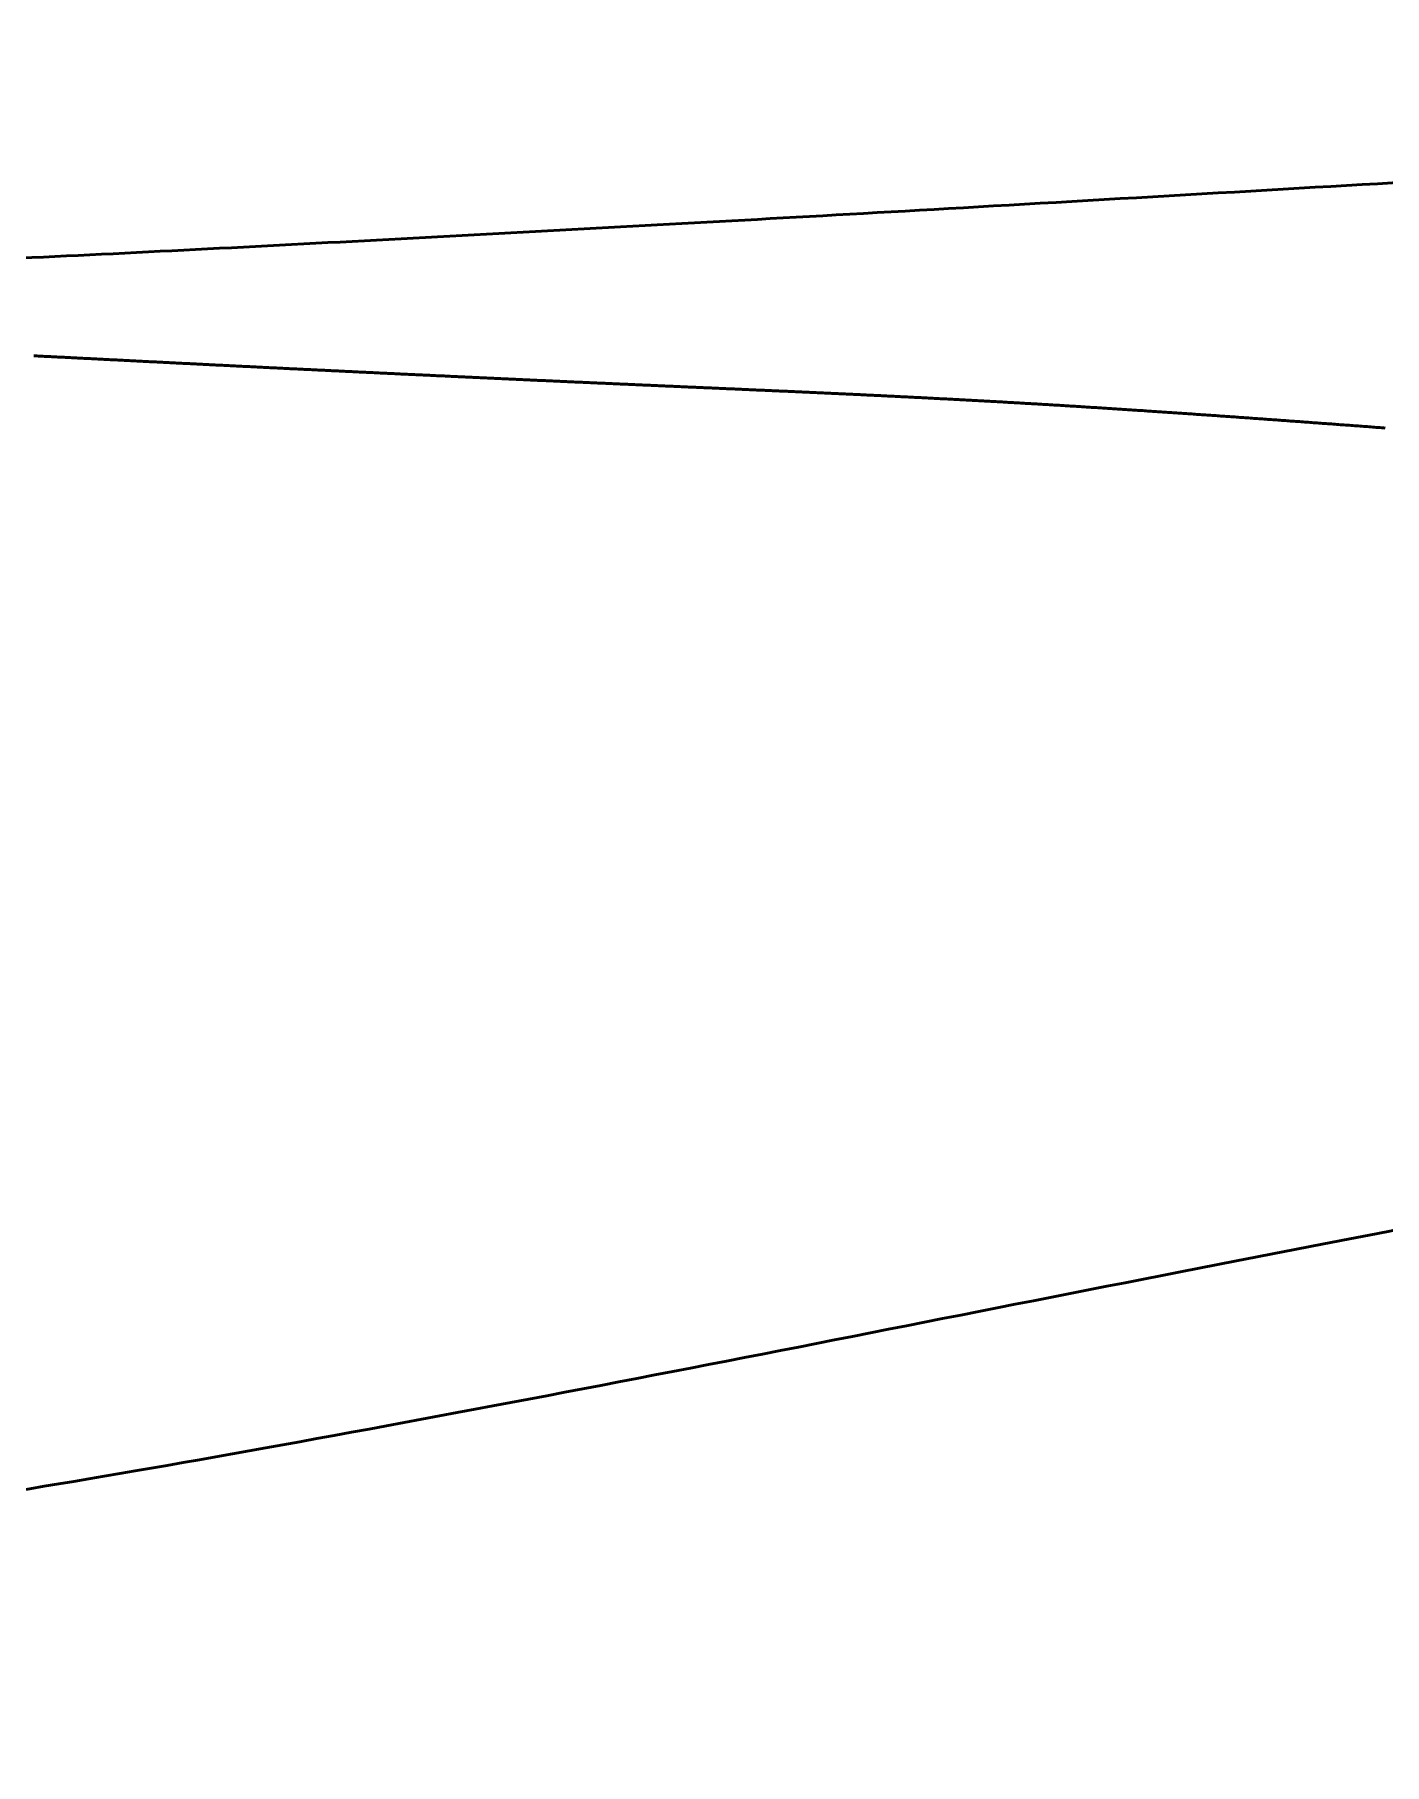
# Model space of a CAD drawing. Header units: millimetres. Extents: x -237 to 1000, y -57 to 526.
# Drawn here: x 287.5 to 341.6, y 19.6 to 89 of the extents above; entities that cross this region are included whole.
import ezdxf

# ---------------------------------------------------------------- set-up
doc = ezdxf.new("R2010")
doc.units = ezdxf.units.MM
doc.layers.add('Rez', color=30, linetype='Continuous', lineweight=50, true_color=0xff7f00)

# ---------------------------------------------------------------- blocks, each defined once
blk = doc.blocks.new('Bok')
at = {"layer": 'Rez'}
blk.add_open_spline([(201.554, 24), (216.628, 23.827), (233.191, 23.5), (250, 23), (267.266, 22.387), (281.734, 21.7), (297.61, 20.849), (313, 20), (336.366, 18.623), (348, 18), (366.513, 16.79), (384.516, 15.709), (436, 13)], degree=3, dxfattribs=at)
blk = doc.blocks.new('Stranica')
at = {"layer": 'Rez'}
for p, q in [((-330.582, -24.425), (-330.655, -24.419)), ((-330.51, -24.43), (-330.582, -24.425)), ((-330.437, -24.435), (-330.51, -24.43)), ((-330.365, -24.441), (-330.437, -24.435)), ((-330.293, -24.446), (-330.365, -24.441)), ((-330.22, -24.452), (-330.293, -24.446)), ((-330.148, -24.457), (-330.22, -24.452)), ((-330.076, -24.462), (-330.148, -24.457)), ((-330.003, -24.468), (-330.076, -24.462)), ((-329.931, -24.473), (-330.003, -24.468)), ((-329.859, -24.479), (-329.931, -24.473)), ((-329.787, -24.484), (-329.859, -24.479)), ((-329.715, -24.489), (-329.787, -24.484)), ((-329.643, -24.495), (-329.715, -24.489)), ((-329.57, -24.5), (-329.643, -24.495)), ((-329.498, -24.505), (-329.57, -24.5)), ((-329.426, -24.511), (-329.498, -24.505)), ((-329.354, -24.516), (-329.426, -24.511)), ((-329.282, -24.521), (-329.354, -24.516)), ((-329.211, -24.527), (-329.282, -24.521)), ((-329.139, -24.532), (-329.211, -24.527)), ((-329.067, -24.537), (-329.139, -24.532)), ((-328.995, -24.543), (-329.067, -24.537)), ((-328.923, -24.548), (-328.995, -24.543)), ((-328.852, -24.553), (-328.923, -24.548)), ((-328.78, -24.559), (-328.852, -24.553)), ((-328.708, -24.564), (-328.78, -24.559)), ((-328.637, -24.569), (-328.708, -24.564)), ((-328.565, -24.575), (-328.637, -24.569)), ((-328.493, -24.58), (-328.565, -24.575)), ((-328.422, -24.585), (-328.493, -24.58)), ((-328.35, -24.59), (-328.422, -24.585)), ((-328.279, -24.596), (-328.35, -24.59)), ((-328.207, -24.601), (-328.279, -24.596)), ((-328.136, -24.606), (-328.207, -24.601)), ((-328.065, -24.611), (-328.136, -24.606)), ((-327.993, -24.617), (-328.065, -24.611)), ((-327.922, -24.622), (-327.993, -24.617)), ((-327.851, -24.627), (-327.922, -24.622)), ((-327.779, -24.632), (-327.851, -24.627)), ((-327.708, -24.638), (-327.779, -24.632)), ((-327.637, -24.643), (-327.708, -24.638)), ((-327.566, -24.648), (-327.637, -24.643)), ((-327.495, -24.653), (-327.566, -24.648)), ((-327.424, -24.658), (-327.495, -24.653)), ((-327.353, -24.664), (-327.424, -24.658)), ((-327.282, -24.669), (-327.353, -24.664)), ((-327.211, -24.674), (-327.282, -24.669)), ((-327.14, -24.679), (-327.211, -24.674)), ((-327.069, -24.684), (-327.14, -24.679)), ((-326.998, -24.689), (-327.069, -24.684)), ((-326.927, -24.695), (-326.998, -24.689)), ((-326.857, -24.7), (-326.927, -24.695)), ((-326.786, -24.705), (-326.857, -24.7)), ((-326.715, -24.71), (-326.786, -24.705)), ((-326.645, -24.715), (-326.715, -24.71)), ((-326.574, -24.72), (-326.645, -24.715)), ((-326.503, -24.725), (-326.574, -24.72)), ((-326.433, -24.73), (-326.503, -24.725)), ((-326.362, -24.736), (-326.433, -24.73)), ((-326.292, -24.741), (-326.362, -24.736)), ((-326.221, -24.746), (-326.292, -24.741)), ((-326.151, -24.751), (-326.221, -24.746)), ((-326.081, -24.756), (-326.151, -24.751)), ((-326.01, -24.761), (-326.081, -24.756)), ((-325.94, -24.766), (-326.01, -24.761)), ((-325.87, -24.771), (-325.94, -24.766)), ((-325.8, -24.776), (-325.87, -24.771)), ((-325.73, -24.781), (-325.8, -24.776)), ((-325.659, -24.786), (-325.73, -24.781)), ((-325.589, -24.791), (-325.659, -24.786)), ((-325.519, -24.796), (-325.589, -24.791)), ((-325.449, -24.801), (-325.519, -24.796)), ((-325.379, -24.806), (-325.449, -24.801)), ((-325.309, -24.811), (-325.379, -24.806)), ((-325.239, -24.816), (-325.309, -24.811)), ((-325.17, -24.821), (-325.239, -24.816)), ((-325.1, -24.826), (-325.17, -24.821)), ((-325.03, -24.831), (-325.1, -24.826)), ((-324.96, -24.836), (-325.03, -24.831)), ((-324.891, -24.841), (-324.96, -24.836)), ((-324.821, -24.846), (-324.891, -24.841)), ((-324.751, -24.851), (-324.821, -24.846)), ((-324.682, -24.856), (-324.751, -24.851)), ((-324.612, -24.861), (-324.682, -24.856)), ((-324.543, -24.866), (-324.612, -24.861)), ((-324.473, -24.871), (-324.543, -24.866)), ((-324.404, -24.876), (-324.473, -24.871)), ((-324.335, -24.881), (-324.404, -24.876)), ((-324.265, -24.885), (-324.335, -24.881)), ((-324.196, -24.89), (-324.265, -24.885)), ((-324.127, -24.895), (-324.196, -24.89)), ((-324.058, -24.9), (-324.127, -24.895)), ((-323.988, -24.905), (-324.058, -24.9)), ((-323.919, -24.91), (-323.988, -24.905)), ((-323.85, -24.915), (-323.919, -24.91)), ((-323.781, -24.919), (-323.85, -24.915)), ((-323.712, -24.924), (-323.781, -24.919)), ((-323.643, -24.929), (-323.712, -24.924)), ((-323.574, -24.934), (-323.643, -24.929)), ((-323.506, -24.939), (-323.574, -24.934)), ((-323.437, -24.944), (-323.506, -24.939)), ((-323.368, -24.948), (-323.437, -24.944)), ((-323.299, -24.953), (-323.368, -24.948)), ((-323.231, -24.958), (-323.299, -24.953)), ((-323.162, -24.963), (-323.231, -24.958)), ((-323.093, -24.967), (-323.162, -24.963)), ((-323.025, -24.972), (-323.093, -24.967)), ((-322.956, -24.977), (-323.025, -24.972)), ((-322.888, -24.982), (-322.956, -24.977)), ((-322.819, -24.986), (-322.888, -24.982)), ((-322.751, -24.991), (-322.819, -24.986)), ((-322.683, -24.996), (-322.751, -24.991)), ((-322.614, -25), (-322.683, -24.996)), ((-322.546, -25.005), (-322.614, -25)), ((-322.478, -25.01), (-322.546, -25.005)), ((-322.41, -25.014), (-322.478, -25.01)), ((-322.342, -25.019), (-322.41, -25.014)), ((-322.274, -25.024), (-322.342, -25.019)), ((-322.206, -25.028), (-322.274, -25.024)), ((-322.138, -25.033), (-322.206, -25.028)), ((-322.07, -25.038), (-322.138, -25.033)), ((-322.002, -25.042), (-322.07, -25.038)), ((-321.934, -25.047), (-322.002, -25.042)), ((-321.866, -25.051), (-321.934, -25.047)), ((-321.798, -25.056), (-321.866, -25.051)), ((-321.731, -25.061), (-321.798, -25.056)), ((-321.663, -25.065), (-321.731, -25.061)), ((-321.596, -25.07), (-321.663, -25.065)), ((-321.528, -25.074), (-321.596, -25.07)), ((-321.46, -25.079), (-321.528, -25.074)), ((-321.393, -25.083), (-321.46, -25.079)), ((-321.326, -25.088), (-321.393, -25.083)), ((-321.258, -25.092), (-321.326, -25.088)), ((-321.191, -25.097), (-321.258, -25.092)), ((-321.124, -25.101), (-321.191, -25.097)), ((-321.056, -25.106), (-321.124, -25.101)), ((-320.989, -25.11), (-321.056, -25.106)), ((-320.922, -25.115), (-320.989, -25.11)), ((-320.855, -25.119), (-320.922, -25.115)), ((-320.788, -25.124), (-320.855, -25.119)), ((-320.721, -25.128), (-320.788, -25.124)), ((-320.654, -25.133), (-320.721, -25.128)), ((-320.587, -25.137), (-320.654, -25.133)), ((-320.52, -25.141), (-320.587, -25.137)), ((-320.453, -25.146), (-320.52, -25.141)), ((-320.387, -25.15), (-320.453, -25.146)), ((-320.32, -25.155), (-320.387, -25.15)), ((-320.253, -25.159), (-320.32, -25.155)), ((-320.187, -25.163), (-320.253, -25.159)), ((-320.12, -25.168), (-320.187, -25.163)), ((-320.054, -25.172), (-320.12, -25.168)), ((-319.987, -25.176), (-320.054, -25.172)), ((-319.921, -25.181), (-319.987, -25.176)), ((-319.854, -25.185), (-319.921, -25.181)), ((-319.788, -25.189), (-319.854, -25.185)), ((-319.722, -25.193), (-319.788, -25.189)), ((-319.656, -25.198), (-319.722, -25.193)), ((-319.59, -25.202), (-319.656, -25.198)), ((-319.523, -25.206), (-319.59, -25.202)), ((-319.457, -25.211), (-319.523, -25.206)), ((-319.391, -25.215), (-319.457, -25.211)), ((-319.325, -25.219), (-319.391, -25.215)), ((-319.26, -25.223), (-319.325, -25.219)), ((-319.194, -25.227), (-319.26, -25.223)), ((-319.128, -25.232), (-319.194, -25.227)), ((-319.062, -25.236), (-319.128, -25.232)), ((-318.996, -25.24), (-319.062, -25.236)), ((-318.931, -25.244), (-318.996, -25.24)), ((-318.865, -25.248), (-318.931, -25.244)), ((-318.8, -25.252), (-318.865, -25.248)), ((-318.734, -25.256), (-318.8, -25.252)), ((-318.669, -25.261), (-318.734, -25.256)), ((-318.603, -25.265), (-318.669, -25.261)), ((-318.538, -25.269), (-318.603, -25.265)), ((-318.473, -25.273), (-318.538, -25.269)), ((-318.408, -25.277), (-318.473, -25.273)), ((-318.342, -25.281), (-318.408, -25.277)), ((-318.277, -25.285), (-318.342, -25.281)), ((-318.212, -25.289), (-318.277, -25.285)), ((-318.147, -25.293), (-318.212, -25.289)), ((-318.082, -25.297), (-318.147, -25.293)), ((-318.017, -25.301), (-318.082, -25.297)), ((-317.952, -25.305), (-318.017, -25.301)), ((-317.888, -25.309), (-317.952, -25.305)), ((-317.823, -25.313), (-317.888, -25.309)), ((-317.758, -25.317), (-317.823, -25.313)), ((-317.693, -25.321), (-317.758, -25.317)), ((-317.629, -25.325), (-317.693, -25.321)), ((-317.564, -25.329), (-317.629, -25.325)), ((-317.5, -25.333), (-317.564, -25.329)), ((-317.435, -25.337), (-317.5, -25.333)), ((-317.371, -25.341), (-317.435, -25.337)), ((-317.307, -25.344), (-317.371, -25.341)), ((-317.243, -25.348), (-317.307, -25.344)), ((-317.178, -25.352), (-317.243, -25.348)), ((-317.114, -25.356), (-317.178, -25.352)), ((-317.05, -25.36), (-317.114, -25.356)), ((-316.986, -25.364), (-317.05, -25.36)), ((-316.922, -25.367), (-316.986, -25.364)), ((-316.858, -25.371), (-316.922, -25.367)), ((-316.794, -25.375), (-316.858, -25.371)), ((-316.73, -25.379), (-316.794, -25.375)), ((-316.667, -25.383), (-316.73, -25.379)), ((-316.603, -25.386), (-316.667, -25.383)), ((-316.539, -25.39), (-316.603, -25.386)), ((-316.475, -25.394), (-316.539, -25.39)), ((-316.412, -25.398), (-316.475, -25.394)), ((-316.348, -25.401), (-316.412, -25.398)), ((-316.285, -25.405), (-316.348, -25.401)), ((-316.221, -25.409), (-316.285, -25.405)), ((-316.158, -25.412), (-316.221, -25.409)), ((-316.095, -25.416), (-316.158, -25.412)), ((-316.031, -25.42), (-316.095, -25.416)), ((-315.968, -25.423), (-316.031, -25.42)), ((-315.905, -25.427), (-315.968, -25.423)), ((-315.842, -25.431), (-315.905, -25.427)), ((-315.779, -25.434), (-315.842, -25.431)), ((-315.716, -25.438), (-315.779, -25.434)), ((-315.653, -25.441), (-315.716, -25.438)), ((-315.59, -25.445), (-315.653, -25.441)), ((-315.527, -25.448), (-315.59, -25.445)), ((-315.464, -25.452), (-315.527, -25.448)), ((-315.401, -25.456), (-315.464, -25.452)), ((-315.339, -25.459), (-315.401, -25.456)), ((-315.276, -25.463), (-315.339, -25.459)), ((-315.213, -25.466), (-315.276, -25.463)), ((-315.151, -25.47), (-315.213, -25.466)), ((-315.088, -25.473), (-315.151, -25.47)), ((-315.026, -25.477), (-315.088, -25.473)), ((-314.963, -25.48), (-315.026, -25.477)), ((-314.901, -25.484), (-314.963, -25.48)), ((-314.838, -25.487), (-314.901, -25.484)), ((-314.776, -25.491), (-314.838, -25.487)), ((-314.714, -25.494), (-314.776, -25.491)), ((-314.652, -25.497), (-314.714, -25.494)), ((-314.589, -25.501), (-314.652, -25.497)), ((-314.527, -25.504), (-314.589, -25.501)), ((-314.465, -25.508), (-314.527, -25.504)), ((-314.403, -25.511), (-314.465, -25.508)), ((-314.341, -25.515), (-314.403, -25.511)), ((-314.279, -25.518), (-314.341, -25.515)), ((-314.217, -25.521), (-314.279, -25.518)), ((-314.155, -25.525), (-314.217, -25.521)), ((-314.094, -25.528), (-314.155, -25.525)), ((-314.032, -25.531), (-314.094, -25.528)), ((-313.97, -25.535), (-314.032, -25.531)), ((-313.908, -25.538), (-313.97, -25.535)), ((-313.847, -25.541), (-313.908, -25.538)), ((-313.785, -25.545), (-313.847, -25.541)), ((-313.724, -25.548), (-313.785, -25.545)), ((-313.662, -25.551), (-313.724, -25.548)), ((-313.601, -25.554), (-313.662, -25.551)), ((-313.539, -25.558), (-313.601, -25.554)), ((-313.478, -25.561), (-313.539, -25.558)), ((-313.416, -25.564), (-313.478, -25.561)), ((-313.355, -25.567), (-313.416, -25.564)), ((-313.294, -25.571), (-313.355, -25.567)), ((-313.233, -25.574), (-313.294, -25.571)), ((-313.172, -25.577), (-313.233, -25.574)), ((-313.11, -25.58), (-313.172, -25.577)), ((-313.049, -25.584), (-313.11, -25.58)), ((-312.988, -25.587), (-313.049, -25.584)), ((-312.927, -25.59), (-312.988, -25.587)), ((-312.866, -25.593), (-312.927, -25.59)), ((-312.805, -25.596), (-312.866, -25.593)), ((-312.744, -25.599), (-312.805, -25.596)), ((-312.684, -25.603), (-312.744, -25.599)), ((-312.623, -25.606), (-312.684, -25.603)), ((-312.562, -25.609), (-312.623, -25.606)), ((-312.501, -25.612), (-312.562, -25.609)), ((-312.44, -25.615), (-312.501, -25.612)), ((-312.38, -25.618), (-312.44, -25.615)), ((-312.319, -25.621), (-312.38, -25.618)), ((-312.259, -25.624), (-312.319, -25.621)), ((-312.198, -25.628), (-312.259, -25.624)), ((-312.138, -25.631), (-312.198, -25.628)), ((-312.077, -25.634), (-312.138, -25.631)), ((-312.017, -25.637), (-312.077, -25.634)), ((-311.956, -25.64), (-312.017, -25.637)), ((-311.896, -25.643), (-311.956, -25.64)), ((-311.836, -25.646), (-311.896, -25.643)), ((-311.775, -25.649), (-311.836, -25.646)), ((-311.715, -25.652), (-311.775, -25.649)), ((-311.655, -25.655), (-311.715, -25.652)), ((-311.595, -25.658), (-311.655, -25.655)), ((-311.534, -25.661), (-311.595, -25.658)), ((-311.474, -25.664), (-311.534, -25.661)), ((-311.414, -25.667), (-311.474, -25.664)), ((-311.354, -25.67), (-311.414, -25.667)), ((-311.294, -25.673), (-311.354, -25.67)), ((-311.234, -25.676), (-311.294, -25.673)), ((-311.174, -25.679), (-311.234, -25.676)), ((-311.114, -25.682), (-311.174, -25.679)), ((-311.055, -25.685), (-311.114, -25.682)), ((-310.995, -25.688), (-311.055, -25.685)), ((-310.935, -25.691), (-310.995, -25.688)), ((-310.875, -25.694), (-310.935, -25.691)), ((-310.815, -25.697), (-310.875, -25.694)), ((-310.756, -25.7), (-310.815, -25.697)), ((-310.696, -25.703), (-310.756, -25.7)), ((-310.636, -25.705), (-310.696, -25.703)), ((-310.577, -25.708), (-310.636, -25.705)), ((-310.517, -25.711), (-310.577, -25.708)), ((-310.458, -25.714), (-310.517, -25.711)), ((-310.398, -25.717), (-310.458, -25.714)), ((-310.339, -25.72), (-310.398, -25.717)), ((-310.279, -25.723), (-310.339, -25.72)), ((-310.22, -25.726), (-310.279, -25.723)), ((-310.161, -25.728), (-310.22, -25.726)), ((-310.101, -25.731), (-310.161, -25.728)), ((-310.042, -25.734), (-310.101, -25.731)), ((-309.983, -25.737), (-310.042, -25.734)), ((-309.923, -25.74), (-309.983, -25.737)), ((-309.864, -25.743), (-309.923, -25.74)), ((-309.805, -25.745), (-309.864, -25.743)), ((-309.746, -25.748), (-309.805, -25.745)), ((-309.687, -25.751), (-309.746, -25.748)), ((-309.628, -25.754), (-309.687, -25.751)), ((-309.569, -25.757), (-309.628, -25.754)), ((-309.51, -25.76), (-309.569, -25.757)), ((-309.451, -25.762), (-309.51, -25.76)), ((-309.392, -25.765), (-309.451, -25.762)), ((-309.333, -25.768), (-309.392, -25.765)), ((-309.274, -25.771), (-309.333, -25.768)), ((-309.215, -25.773), (-309.274, -25.771)), ((-309.156, -25.776), (-309.215, -25.773)), ((-309.097, -25.779), (-309.156, -25.776)), ((-309.038, -25.782), (-309.097, -25.779)), ((-308.98, -25.784), (-309.038, -25.782)), ((-308.921, -25.787), (-308.98, -25.784)), ((-308.862, -25.79), (-308.921, -25.787)), ((-308.803, -25.793), (-308.862, -25.79)), ((-308.745, -25.795), (-308.803, -25.793)), ((-308.686, -25.798), (-308.745, -25.795)), ((-308.627, -25.801), (-308.686, -25.798)), ((-308.569, -25.804), (-308.627, -25.801)), ((-308.51, -25.806), (-308.569, -25.804)), ((-308.452, -25.809), (-308.51, -25.806)), ((-308.393, -25.812), (-308.452, -25.809)), ((-308.335, -25.814), (-308.393, -25.812)), ((-308.276, -25.817), (-308.335, -25.814)), ((-308.218, -25.82), (-308.276, -25.817)), ((-308.159, -25.822), (-308.218, -25.82)), ((-308.101, -25.825), (-308.159, -25.822)), ((-308.043, -25.828), (-308.101, -25.825)), ((-307.984, -25.83), (-308.043, -25.828)), ((-307.926, -25.833), (-307.984, -25.83)), ((-307.868, -25.836), (-307.926, -25.833)), ((-307.809, -25.838), (-307.868, -25.836)), ((-307.751, -25.841), (-307.809, -25.838)), ((-307.693, -25.844), (-307.751, -25.841)), ((-307.635, -25.846), (-307.693, -25.844)), ((-307.577, -25.849), (-307.635, -25.846)), ((-307.518, -25.852), (-307.577, -25.849)), ((-307.46, -25.854), (-307.518, -25.852)), ((-307.402, -25.857), (-307.46, -25.854)), ((-307.344, -25.86), (-307.402, -25.857)), ((-307.286, -25.862), (-307.344, -25.86)), ((-307.228, -25.865), (-307.286, -25.862)), ((-307.17, -25.867), (-307.228, -25.865)), ((-307.112, -25.87), (-307.17, -25.867)), ((-307.054, -25.873), (-307.112, -25.87)), ((-306.996, -25.875), (-307.054, -25.873)), ((-306.938, -25.878), (-306.996, -25.875)), ((-306.88, -25.88), (-306.938, -25.878)), ((-306.822, -25.883), (-306.88, -25.88)), ((-306.764, -25.886), (-306.822, -25.883)), ((-306.706, -25.888), (-306.764, -25.886)), ((-306.649, -25.891), (-306.706, -25.888)), ((-306.591, -25.893), (-306.649, -25.891)), ((-306.533, -25.896), (-306.591, -25.893)), ((-306.475, -25.899), (-306.533, -25.896)), ((-306.418, -25.901), (-306.475, -25.899)), ((-306.36, -25.904), (-306.418, -25.901)), ((-306.302, -25.906), (-306.36, -25.904)), ((-306.244, -25.909), (-306.302, -25.906)), ((-306.187, -25.911), (-306.244, -25.909)), ((-306.129, -25.914), (-306.187, -25.911)), ((-306.071, -25.917), (-306.129, -25.914)), ((-306.014, -25.919), (-306.071, -25.917)), ((-305.956, -25.922), (-306.014, -25.919)), ((-305.898, -25.924), (-305.956, -25.922)), ((-305.841, -25.927), (-305.898, -25.924)), ((-305.783, -25.929), (-305.841, -25.927)), ((-305.726, -25.932), (-305.783, -25.929)), ((-305.668, -25.934), (-305.726, -25.932)), ((-305.611, -25.937), (-305.668, -25.934)), ((-305.553, -25.939), (-305.611, -25.937)), ((-305.496, -25.942), (-305.553, -25.939)), ((-305.438, -25.944), (-305.496, -25.942)), ((-305.381, -25.947), (-305.438, -25.944)), ((-305.323, -25.95), (-305.381, -25.947)), ((-305.266, -25.952), (-305.323, -25.95)), ((-305.209, -25.955), (-305.266, -25.952)), ((-305.151, -25.957), (-305.209, -25.955)), ((-305.094, -25.96), (-305.151, -25.957)), ((-305.036, -25.962), (-305.094, -25.96)), ((-304.979, -25.965), (-305.036, -25.962)), ((-304.922, -25.967), (-304.979, -25.965)), ((-304.864, -25.97), (-304.922, -25.967)), ((-304.807, -25.972), (-304.864, -25.97)), ((-304.75, -25.975), (-304.807, -25.972)), ((-304.693, -25.977), (-304.75, -25.975)), ((-304.635, -25.98), (-304.693, -25.977)), ((-304.578, -25.982), (-304.635, -25.98)), ((-304.521, -25.985), (-304.578, -25.982)), ((-304.464, -25.987), (-304.521, -25.985)), ((-304.406, -25.99), (-304.464, -25.987)), ((-304.349, -25.992), (-304.406, -25.99)), ((-304.292, -25.995), (-304.349, -25.992)), ((-304.235, -25.997), (-304.292, -25.995)), ((-304.178, -26), (-304.235, -25.997)), ((-304.12, -26.002), (-304.178, -26)), ((-304.063, -26.005), (-304.12, -26.002)), ((-304.006, -26.007), (-304.063, -26.005)), ((-303.949, -26.01), (-304.006, -26.007)), ((-303.892, -26.012), (-303.949, -26.01)), ((-303.835, -26.015), (-303.892, -26.012)), ((-303.778, -26.017), (-303.835, -26.015)), ((-303.721, -26.02), (-303.778, -26.017)), ((-303.664, -26.022), (-303.721, -26.02)), ((-303.607, -26.025), (-303.664, -26.022)), ((-303.549, -26.027), (-303.607, -26.025)), ((-303.492, -26.03), (-303.549, -26.027)), ((-303.435, -26.032), (-303.492, -26.03)), ((-303.378, -26.035), (-303.435, -26.032)), ((-303.321, -26.037), (-303.378, -26.035)), ((-303.264, -26.039), (-303.321, -26.037)), ((-303.207, -26.042), (-303.264, -26.039)), ((-303.15, -26.044), (-303.207, -26.042)), ((-303.093, -26.047), (-303.15, -26.044)), ((-303.036, -26.049), (-303.093, -26.047)), ((-302.979, -26.052), (-303.036, -26.049)), ((-302.922, -26.054), (-302.979, -26.052)), ((-302.865, -26.057), (-302.922, -26.054)), ((-302.808, -26.059), (-302.865, -26.057)), ((-302.752, -26.062), (-302.808, -26.059)), ((-302.695, -26.064), (-302.752, -26.062)), ((-302.638, -26.067), (-302.695, -26.064)), ((-302.581, -26.069), (-302.638, -26.067)), ((-302.524, -26.072), (-302.581, -26.069)), ((-302.467, -26.074), (-302.524, -26.072)), ((-302.41, -26.077), (-302.467, -26.074)), ((-302.353, -26.079), (-302.41, -26.077)), ((-302.296, -26.082), (-302.353, -26.079)), ((-302.239, -26.084), (-302.296, -26.082)), ((-302.182, -26.087), (-302.239, -26.084)), ((-302.125, -26.089), (-302.182, -26.087)), ((-302.069, -26.092), (-302.125, -26.089)), ((-302.012, -26.094), (-302.069, -26.092)), ((-301.955, -26.097), (-302.012, -26.094)), ((-301.898, -26.099), (-301.955, -26.097)), ((-301.841, -26.102), (-301.898, -26.099)), ((-301.784, -26.104), (-301.841, -26.102)), ((-301.727, -26.107), (-301.784, -26.104)), ((-301.671, -26.109), (-301.727, -26.107)), ((-301.614, -26.112), (-301.671, -26.109)), ((-301.557, -26.114), (-301.614, -26.112)), ((-301.5, -26.117), (-301.557, -26.114)), ((-301.443, -26.119), (-301.5, -26.117)), ((-301.386, -26.122), (-301.443, -26.119)), ((-301.329, -26.124), (-301.386, -26.122)), ((-301.273, -26.127), (-301.329, -26.124)), ((-301.216, -26.129), (-301.273, -26.127)), ((-301.159, -26.132), (-301.216, -26.129)), ((-301.102, -26.134), (-301.159, -26.132)), ((-301.045, -26.137), (-301.102, -26.134)), ((-300.988, -26.139), (-301.045, -26.137)), ((-300.932, -26.142), (-300.988, -26.139)), ((-300.875, -26.144), (-300.932, -26.142)), ((-300.818, -26.147), (-300.875, -26.144)), ((-300.761, -26.149), (-300.818, -26.147)), ((-300.704, -26.152), (-300.761, -26.149)), ((-300.647, -26.154), (-300.704, -26.152)), ((-300.59, -26.157), (-300.647, -26.154)), ((-300.534, -26.159), (-300.59, -26.157)), ((-300.477, -26.162), (-300.534, -26.159)), ((-300.42, -26.164), (-300.477, -26.162)), ((-300.363, -26.167), (-300.42, -26.164)), ((-300.306, -26.169), (-300.363, -26.167)), ((-300.249, -26.172), (-300.306, -26.169)), ((-300.193, -26.174), (-300.249, -26.172)), ((-300.136, -26.177), (-300.193, -26.174)), ((-300.079, -26.179), (-300.136, -26.177)), ((-300.022, -26.182), (-300.079, -26.179)), ((-299.965, -26.184), (-300.022, -26.182)), ((-299.908, -26.187), (-299.965, -26.184)), ((-299.851, -26.189), (-299.908, -26.187)), ((-299.794, -26.192), (-299.851, -26.189)), ((-299.738, -26.194), (-299.794, -26.192)), ((-299.681, -26.197), (-299.738, -26.194)), ((-299.624, -26.199), (-299.681, -26.197)), ((-299.567, -26.202), (-299.624, -26.199)), ((-299.51, -26.204), (-299.567, -26.202)), ((-299.453, -26.207), (-299.51, -26.204)), ((-299.396, -26.209), (-299.453, -26.207)), ((-299.339, -26.212), (-299.396, -26.209)), ((-299.282, -26.214), (-299.339, -26.212)), ((-299.226, -26.217), (-299.282, -26.214)), ((-299.169, -26.22), (-299.226, -26.217)), ((-299.112, -26.222), (-299.169, -26.22)), ((-299.055, -26.225), (-299.112, -26.222)), ((-298.998, -26.227), (-299.055, -26.225)), ((-298.941, -26.23), (-298.998, -26.227)), ((-298.884, -26.232), (-298.941, -26.23)), ((-298.827, -26.235), (-298.884, -26.232)), ((-298.77, -26.237), (-298.827, -26.235)), ((-298.713, -26.24), (-298.77, -26.237)), ((-298.656, -26.242), (-298.713, -26.24)), ((-298.599, -26.245), (-298.656, -26.242)), ((-298.542, -26.247), (-298.599, -26.245)), ((-298.485, -26.25), (-298.542, -26.247)), ((-298.428, -26.253), (-298.485, -26.25)), ((-298.371, -26.255), (-298.428, -26.253)), ((-298.314, -26.258), (-298.371, -26.255)), ((-298.257, -26.26), (-298.314, -26.258)), ((-298.2, -26.263), (-298.257, -26.26)), ((-298.143, -26.265), (-298.2, -26.263)), ((-298.086, -26.268), (-298.143, -26.265)), ((-298.029, -26.27), (-298.086, -26.268)), ((-297.971, -26.273), (-298.029, -26.27)), ((-297.914, -26.276), (-297.971, -26.273)), ((-297.857, -26.278), (-297.914, -26.276)), ((-297.8, -26.281), (-297.857, -26.278)), ((-297.743, -26.283), (-297.8, -26.281)), ((-297.686, -26.286), (-297.743, -26.283)), ((-297.629, -26.288), (-297.686, -26.286)), ((-297.572, -26.291), (-297.629, -26.288)), ((-297.514, -26.294), (-297.572, -26.291)), ((-297.457, -26.296), (-297.514, -26.294)), ((-297.4, -26.299), (-297.457, -26.296)), ((-297.343, -26.301), (-297.4, -26.299)), ((-297.286, -26.304), (-297.343, -26.301)), ((-297.228, -26.306), (-297.286, -26.304)), ((-297.171, -26.309), (-297.228, -26.306)), ((-297.114, -26.312), (-297.171, -26.309)), ((-297.057, -26.314), (-297.114, -26.312)), ((-296.999, -26.317), (-297.057, -26.314)), ((-296.942, -26.319), (-296.999, -26.317)), ((-296.885, -26.322), (-296.942, -26.319)), ((-296.827, -26.325), (-296.885, -26.322)), ((-296.77, -26.327), (-296.827, -26.325)), ((-296.713, -26.33), (-296.77, -26.327)), ((-296.655, -26.332), (-296.713, -26.33)), ((-296.598, -26.335), (-296.655, -26.332)), ((-296.54, -26.338), (-296.598, -26.335)), ((-296.483, -26.34), (-296.54, -26.338)), ((-296.426, -26.343), (-296.483, -26.34)), ((-296.368, -26.345), (-296.426, -26.343)), ((-296.311, -26.348), (-296.368, -26.345)), ((-296.253, -26.351), (-296.311, -26.348)), ((-296.196, -26.353), (-296.253, -26.351)), ((-296.138, -26.356), (-296.196, -26.353)), ((-296.081, -26.358), (-296.138, -26.356)), ((-296.023, -26.361), (-296.081, -26.358)), ((-295.966, -26.364), (-296.023, -26.361)), ((-295.908, -26.366), (-295.966, -26.364)), ((-295.85, -26.369), (-295.908, -26.366)), ((-295.793, -26.372), (-295.85, -26.369)), ((-295.735, -26.374), (-295.793, -26.372)), ((-295.677, -26.377), (-295.735, -26.374)), ((-295.62, -26.379), (-295.677, -26.377)), ((-295.562, -26.382), (-295.62, -26.379)), ((-295.504, -26.385), (-295.562, -26.382)), ((-295.447, -26.387), (-295.504, -26.385)), ((-295.389, -26.39), (-295.447, -26.387)), ((-295.331, -26.393), (-295.389, -26.39)), ((-295.273, -26.395), (-295.331, -26.393)), ((-295.216, -26.398), (-295.273, -26.395)), ((-295.158, -26.401), (-295.216, -26.398)), ((-295.1, -26.403), (-295.158, -26.401)), ((-295.042, -26.406), (-295.1, -26.403)), ((-294.984, -26.409), (-295.042, -26.406)), ((-294.926, -26.411), (-294.984, -26.409)), ((-294.868, -26.414), (-294.926, -26.411)), ((-294.811, -26.417), (-294.868, -26.414)), ((-294.753, -26.419), (-294.811, -26.417)), ((-294.695, -26.422), (-294.753, -26.419)), ((-294.637, -26.425), (-294.695, -26.422)), ((-294.579, -26.427), (-294.637, -26.425)), ((-294.521, -26.43), (-294.579, -26.427)), ((-294.462, -26.433), (-294.521, -26.43)), ((-294.404, -26.435), (-294.462, -26.433)), ((-294.346, -26.438), (-294.404, -26.435)), ((-294.288, -26.441), (-294.346, -26.438)), ((-294.23, -26.443), (-294.288, -26.441)), ((-294.172, -26.446), (-294.23, -26.443)), ((-294.114, -26.449), (-294.172, -26.446)), ((-294.055, -26.451), (-294.114, -26.449)), ((-293.997, -26.454), (-294.055, -26.451)), ((-293.939, -26.457), (-293.997, -26.454)), ((-293.881, -26.459), (-293.939, -26.457)), ((-293.822, -26.462), (-293.881, -26.459)), ((-293.764, -26.465), (-293.822, -26.462)), ((-293.706, -26.467), (-293.764, -26.465)), ((-293.647, -26.47), (-293.706, -26.467)), ((-293.589, -26.473), (-293.647, -26.47)), ((-293.53, -26.476), (-293.589, -26.473)), ((-293.472, -26.478), (-293.53, -26.476)), ((-293.413, -26.481), (-293.472, -26.478)), ((-293.355, -26.484), (-293.413, -26.481)), ((-293.296, -26.486), (-293.355, -26.484)), ((-293.238, -26.489), (-293.296, -26.486)), ((-293.179, -26.492), (-293.238, -26.489)), ((-293.121, -26.495), (-293.179, -26.492)), ((-293.062, -26.497), (-293.121, -26.495)), ((-293.003, -26.5), (-293.062, -26.497)), ((-292.945, -26.503), (-293.003, -26.5)), ((-292.886, -26.506), (-292.945, -26.503)), ((-292.827, -26.508), (-292.886, -26.506)), ((-292.768, -26.511), (-292.827, -26.508)), ((-292.71, -26.514), (-292.768, -26.511)), ((-292.651, -26.517), (-292.71, -26.514)), ((-292.592, -26.519), (-292.651, -26.517)), ((-292.533, -26.522), (-292.592, -26.519)), ((-292.474, -26.525), (-292.533, -26.522)), ((-292.415, -26.528), (-292.474, -26.525)), ((-292.356, -26.53), (-292.415, -26.528)), ((-292.297, -26.533), (-292.356, -26.53)), ((-292.238, -26.536), (-292.297, -26.533)), ((-292.179, -26.539), (-292.238, -26.536)), ((-292.12, -26.541), (-292.179, -26.539)), ((-292.061, -26.544), (-292.12, -26.541)), ((-292.002, -26.547), (-292.061, -26.544)), ((-291.942, -26.55), (-292.002, -26.547)), ((-291.883, -26.553), (-291.942, -26.55)), ((-291.824, -26.555), (-291.883, -26.553)), ((-291.765, -26.558), (-291.824, -26.555)), ((-291.705, -26.561), (-291.765, -26.558)), ((-291.646, -26.564), (-291.705, -26.561)), ((-291.587, -26.566), (-291.646, -26.564)), ((-291.527, -26.569), (-291.587, -26.566)), ((-291.468, -26.572), (-291.527, -26.569)), ((-291.408, -26.575), (-291.468, -26.572)), ((-291.349, -26.578), (-291.408, -26.575)), ((-291.289, -26.581), (-291.349, -26.578)), ((-291.23, -26.583), (-291.289, -26.581)), ((-291.17, -26.586), (-291.23, -26.583)), ((-291.111, -26.589), (-291.17, -26.586)), ((-291.051, -26.592), (-291.111, -26.589)), ((-290.991, -26.595), (-291.051, -26.592)), ((-290.931, -26.597), (-290.991, -26.595)), ((-290.872, -26.6), (-290.931, -26.597)), ((-290.812, -26.603), (-290.872, -26.6)), ((-290.752, -26.606), (-290.812, -26.603)), ((-290.692, -26.609), (-290.752, -26.606)), ((-290.632, -26.612), (-290.692, -26.609)), ((-290.572, -26.614), (-290.632, -26.612)), ((-290.512, -26.617), (-290.572, -26.614)), ((-290.452, -26.62), (-290.512, -26.617)), ((-290.392, -26.623), (-290.452, -26.62)), ((-290.332, -26.626), (-290.392, -26.623)), ((-290.272, -26.629), (-290.332, -26.626)), ((-290.212, -26.632), (-290.272, -26.629)), ((-290.152, -26.634), (-290.212, -26.632)), ((-290.092, -26.637), (-290.152, -26.634)), ((-290.031, -26.64), (-290.092, -26.637)), ((-289.971, -26.643), (-290.031, -26.64)), ((-289.911, -26.646), (-289.971, -26.643)), ((-289.85, -26.649), (-289.911, -26.646)), ((-289.79, -26.652), (-289.85, -26.649)), ((-289.73, -26.655), (-289.79, -26.652)), ((-289.669, -26.658), (-289.73, -26.655)), ((-289.609, -26.66), (-289.669, -26.658)), ((-289.548, -26.663), (-289.609, -26.66)), ((-289.487, -26.666), (-289.548, -26.663)), ((-289.427, -26.669), (-289.487, -26.666)), ((-289.366, -26.672), (-289.427, -26.669)), ((-289.305, -26.675), (-289.366, -26.672)), ((-289.245, -26.678), (-289.305, -26.675)), ((-289.184, -26.681), (-289.245, -26.678)), ((-289.123, -26.684), (-289.184, -26.681)), ((-289.062, -26.687), (-289.123, -26.684)), ((-289.001, -26.69), (-289.062, -26.687)), ((-288.94, -26.692), (-289.001, -26.69)), ((-288.879, -26.695), (-288.94, -26.692)), ((-288.818, -26.698), (-288.879, -26.695)), ((-288.757, -26.701), (-288.818, -26.698)), ((-288.696, -26.704), (-288.757, -26.701)), ((-288.635, -26.707), (-288.696, -26.704)), ((-288.574, -26.71), (-288.635, -26.707)), ((-288.513, -26.713), (-288.574, -26.71)), ((-288.451, -26.716), (-288.513, -26.713)), ((-288.39, -26.719), (-288.451, -26.716)), ((-288.329, -26.722), (-288.39, -26.719)), ((-288.267, -26.725), (-288.329, -26.722)), ((-288.206, -26.728), (-288.267, -26.725)), ((-288.144, -26.731), (-288.206, -26.728)), ((-288.083, -26.734), (-288.144, -26.731)), ((-288.021, -26.737), (-288.083, -26.734)), ((-287.96, -26.74), (-288.021, -26.737)), ((-287.898, -26.743), (-287.96, -26.74)), ((-287.836, -26.746), (-287.898, -26.743)), ((-287.775, -26.749), (-287.836, -26.746)), ((-287.713, -26.752), (-287.775, -26.749)), ((-287.651, -26.755), (-287.713, -26.752)), ((-287.589, -26.758), (-287.651, -26.755)), ((-287.527, -26.761), (-287.589, -26.758)), ((-287.465, -26.764), (-287.527, -26.761)), ((-287.403, -26.767), (-287.465, -26.764)), ((-287.341, -26.77), (-287.403, -26.767)), ((-287.279, -26.773), (-287.341, -26.77)), ((-287.217, -26.776), (-287.279, -26.773)), ((-287.155, -26.779), (-287.217, -26.776)), ((-287.092, -26.782), (-287.155, -26.779)), ((-287.03, -26.785), (-287.092, -26.782)), ((-286.968, -26.788), (-287.03, -26.785)), ((-286.905, -26.791), (-286.968, -26.788)), ((-286.843, -26.794), (-286.905, -26.791)), ((-286.781, -26.797), (-286.843, -26.794)), ((-286.718, -26.8), (-286.781, -26.797)), ((-286.656, -26.803), (-286.718, -26.8)), ((-286.593, -26.806), (-286.656, -26.803)), ((-286.53, -26.81), (-286.593, -26.806)), ((-286.468, -26.813), (-286.53, -26.81)), ((-286.405, -26.816), (-286.468, -26.813)), ((-286.342, -26.819), (-286.405, -26.816)), ((-286.28, -26.822), (-286.342, -26.819)), ((-286.217, -26.825), (-286.28, -26.822)), ((-286.154, -26.828), (-286.217, -26.825)), ((-286.091, -26.831), (-286.154, -26.828)), ((-286.028, -26.834), (-286.091, -26.831)), ((-285.965, -26.837), (-286.028, -26.834)), ((-285.903, -26.84), (-285.965, -26.837)), ((-285.84, -26.843), (-285.903, -26.84)), ((-285.777, -26.847), (-285.84, -26.843)), ((-285.714, -26.85), (-285.777, -26.847)), ((-285.65, -26.853), (-285.714, -26.85)), ((-285.587, -26.856), (-285.65, -26.853)), ((-285.524, -26.859), (-285.587, -26.856)), ((-285.461, -26.862), (-285.524, -26.859)), ((-285.398, -26.865), (-285.461, -26.862)), ((-285.335, -26.868), (-285.398, -26.865)), ((-285.271, -26.871), (-285.335, -26.868)), ((-285.208, -26.875), (-285.271, -26.871)), ((-285.145, -26.878), (-285.208, -26.875)), ((-285.082, -26.881), (-285.145, -26.878)), ((-285.018, -26.884), (-285.082, -26.881)), ((-284.955, -26.887), (-285.018, -26.884)), ((-284.892, -26.89), (-284.955, -26.887)), ((-284.828, -26.893), (-284.892, -26.89)), ((-284.765, -26.897), (-284.828, -26.893)), ((-284.701, -26.9), (-284.765, -26.897)), ((-284.638, -26.903), (-284.701, -26.9)), ((-284.575, -26.906), (-284.638, -26.903)), ((-284.511, -26.909), (-284.575, -26.906)), ((-284.448, -26.912), (-284.511, -26.909)), ((-284.384, -26.915), (-284.448, -26.912)), ((-284.321, -26.919), (-284.384, -26.915)), ((-284.257, -26.922), (-284.321, -26.919)), ((-284.194, -26.925), (-284.257, -26.922)), ((-284.13, -26.928), (-284.194, -26.925)), ((-284.066, -26.931), (-284.13, -26.928)), ((-284.003, -26.934), (-284.066, -26.931)), ((-283.939, -26.938), (-284.003, -26.934)), ((-283.876, -26.941), (-283.939, -26.938)), ((-283.812, -26.944), (-283.876, -26.941)), ((-283.748, -26.947), (-283.812, -26.944)), ((-283.685, -26.95), (-283.748, -26.947)), ((-283.621, -26.953), (-283.685, -26.95)), ((-283.558, -26.957), (-283.621, -26.953)), ((-283.494, -26.96), (-283.558, -26.957)), ((-283.43, -26.963), (-283.494, -26.96)), ((-283.367, -26.966), (-283.43, -26.963)), ((-283.303, -26.969), (-283.367, -26.966)), ((-283.239, -26.972), (-283.303, -26.969)), ((-283.176, -26.976), (-283.239, -26.972)), ((-283.112, -26.979), (-283.176, -26.976)), ((-283.048, -26.982), (-283.112, -26.979)), ((-282.985, -26.985), (-283.048, -26.982)), ((-282.921, -26.988), (-282.985, -26.985)), ((-282.857, -26.992), (-282.921, -26.988)), ((-282.794, -26.995), (-282.857, -26.992)), ((-282.73, -26.998), (-282.794, -26.995)), ((-282.666, -27.001), (-282.73, -26.998)), ((-282.603, -27.004), (-282.666, -27.001)), ((-282.539, -27.007), (-282.603, -27.004)), ((-282.475, -27.011), (-282.539, -27.007)), ((-282.412, -27.014), (-282.475, -27.011)), ((-282.348, -27.017), (-282.412, -27.014)), ((-282.284, -27.02), (-282.348, -27.017)), ((-282.221, -27.023), (-282.284, -27.02)), ((-282.157, -27.027), (-282.221, -27.023)), ((-282.093, -27.03), (-282.157, -27.027)), ((-282.03, -27.033), (-282.093, -27.03)), ((-281.966, -27.036), (-282.03, -27.033)), ((-281.903, -27.039), (-281.966, -27.036)), ((-281.839, -27.043), (-281.903, -27.039)), ((-281.776, -27.046), (-281.839, -27.043)), ((-281.712, -27.049), (-281.776, -27.046)), ((-281.648, -27.052), (-281.712, -27.049)), ((-281.585, -27.055), (-281.648, -27.052)), ((-281.521, -27.059), (-281.585, -27.055)), ((-281.458, -27.062), (-281.521, -27.059)), ((-281.394, -27.065), (-281.458, -27.062)), ((-281.331, -27.068), (-281.394, -27.065)), ((-281.268, -27.071), (-281.331, -27.068)), ((-281.204, -27.075), (-281.268, -27.071)), ((-281.141, -27.078), (-281.204, -27.075)), ((-281.077, -27.081), (-281.141, -27.078)), ((-281.014, -27.084), (-281.077, -27.081)), ((-280.951, -27.087), (-281.014, -27.084)), ((-280.887, -27.09), (-280.951, -27.087)), ((-280.824, -27.094), (-280.887, -27.09)), ((-280.761, -27.097), (-280.824, -27.094)), ((-280.697, -27.1), (-280.761, -27.097)), ((-280.634, -27.103), (-280.697, -27.1)), ((-280.571, -27.106), (-280.634, -27.103)), ((-280.508, -27.11), (-280.571, -27.106)), ((-280.445, -27.113), (-280.508, -27.11)), ((-280.382, -27.116), (-280.445, -27.113)), ((-280.318, -27.119), (-280.382, -27.116)), ((-280.255, -27.122), (-280.318, -27.119)), ((-280.192, -27.126), (-280.255, -27.122)), ((-280.129, -27.129), (-280.192, -27.126)), ((-280.066, -27.132), (-280.129, -27.129)), ((-280.003, -27.135), (-280.066, -27.132)), ((-279.94, -27.138), (-280.003, -27.135)), ((-279.877, -27.141), (-279.94, -27.138)), ((-279.815, -27.145), (-279.877, -27.141)), ((-279.752, -27.148), (-279.815, -27.145)), ((-279.689, -27.151), (-279.752, -27.148)), ((-279.626, -27.154), (-279.689, -27.151)), ((-279.563, -27.157), (-279.626, -27.154)), ((-279.501, -27.16), (-279.563, -27.157)), ((-279.438, -27.164), (-279.501, -27.16)), ((-279.376, -27.167), (-279.438, -27.164)), ((-279.313, -27.17), (-279.376, -27.167)), ((-279.25, -27.173), (-279.313, -27.17)), ((-279.188, -27.176), (-279.25, -27.173)), ((-279.125, -27.179), (-279.188, -27.176)), ((-279.063, -27.183), (-279.125, -27.179)), ((-279.001, -27.186), (-279.063, -27.183)), ((-278.938, -27.189), (-279.001, -27.186)), ((-278.876, -27.192), (-278.938, -27.189)), ((-278.814, -27.195), (-278.876, -27.192)), ((-278.752, -27.198), (-278.814, -27.195)), ((-278.689, -27.202), (-278.752, -27.198)), ((-278.627, -27.205), (-278.689, -27.202)), ((-278.565, -27.208), (-278.627, -27.205)), ((-278.503, -27.211), (-278.565, -27.208)), ((-278.441, -27.214), (-278.503, -27.211)), ((-278.379, -27.217), (-278.441, -27.214)), ((-278.317, -27.22), (-278.379, -27.217)), ((-278.256, -27.224), (-278.317, -27.22)), ((-278.194, -27.227), (-278.256, -27.224)), ((-278.132, -27.23), (-278.194, -27.227)), ((-278.07, -27.233), (-278.132, -27.23)), ((-278.009, -27.236), (-278.07, -27.233)), ((-277.947, -27.239), (-278.009, -27.236)), ((-277.886, -27.242), (-277.947, -27.239)), ((-277.824, -27.245), (-277.886, -27.242)), ((-277.763, -27.249), (-277.824, -27.245)), ((-277.701, -27.252), (-277.763, -27.249)), ((-277.64, -27.255), (-277.701, -27.252)), ((-277.579, -27.258), (-277.64, -27.255)), ((-277.518, -27.261), (-277.579, -27.258)), ((-277.456, -27.264), (-277.518, -27.261)), ((-277.395, -27.267), (-277.456, -27.264)), ((-277.334, -27.27), (-277.395, -27.267)), ((-277.273, -27.273), (-277.334, -27.27)), ((-277.212, -27.277), (-277.273, -27.273)), ((-277.152, -27.28), (-277.212, -27.277)), ((-277.091, -27.283), (-277.152, -27.28)), ((-277.03, -27.286), (-277.091, -27.283)), ((-276.969, -27.289), (-277.03, -27.286)), ((-276.909, -27.292), (-276.969, -27.289)), ((-276.848, -27.295), (-276.909, -27.292)), ((-276.788, -27.298), (-276.848, -27.295)), ((-276.728, -27.301), (-276.788, -27.298)), ((-276.667, -27.304), (-276.728, -27.301)), ((-276.607, -27.307), (-276.667, -27.304)), ((-276.547, -27.31), (-276.607, -27.307)), ((-276.487, -27.313), (-276.547, -27.31)), ((-276.427, -27.316), (-276.487, -27.313))]:
    blk.add_line(p, q, dxfattribs=at)
blk.add_open_spline([(-177.906, 29.205), (-197.441, 28.068), (-219.961, 26.191), (-244.474, 23.024), (-261.715, 20.327), (-277.355, 18.098), (-300.695, 13.758), (-323.566, 9.184), (-348.666, 4.375), (-374.821, -0.785), (-393.118, -4.89), (-409.539, -8.761), (-423.262, -12.045), (-433.59, -14.674)], degree=3, dxfattribs=at)

msp = doc.modelspace()

# ---------------------------------------------------------------- block references
at = {"layer": 'Rez', "yscale": -1}
msp.add_blockref('Bok', (11, 102), dxfattribs=at)
at = {"layer": 'Rez', "rotation": 180}
msp.add_blockref('Stranica', (11, 48.795), dxfattribs=at)

doc.saveas('drawing.dxf')
